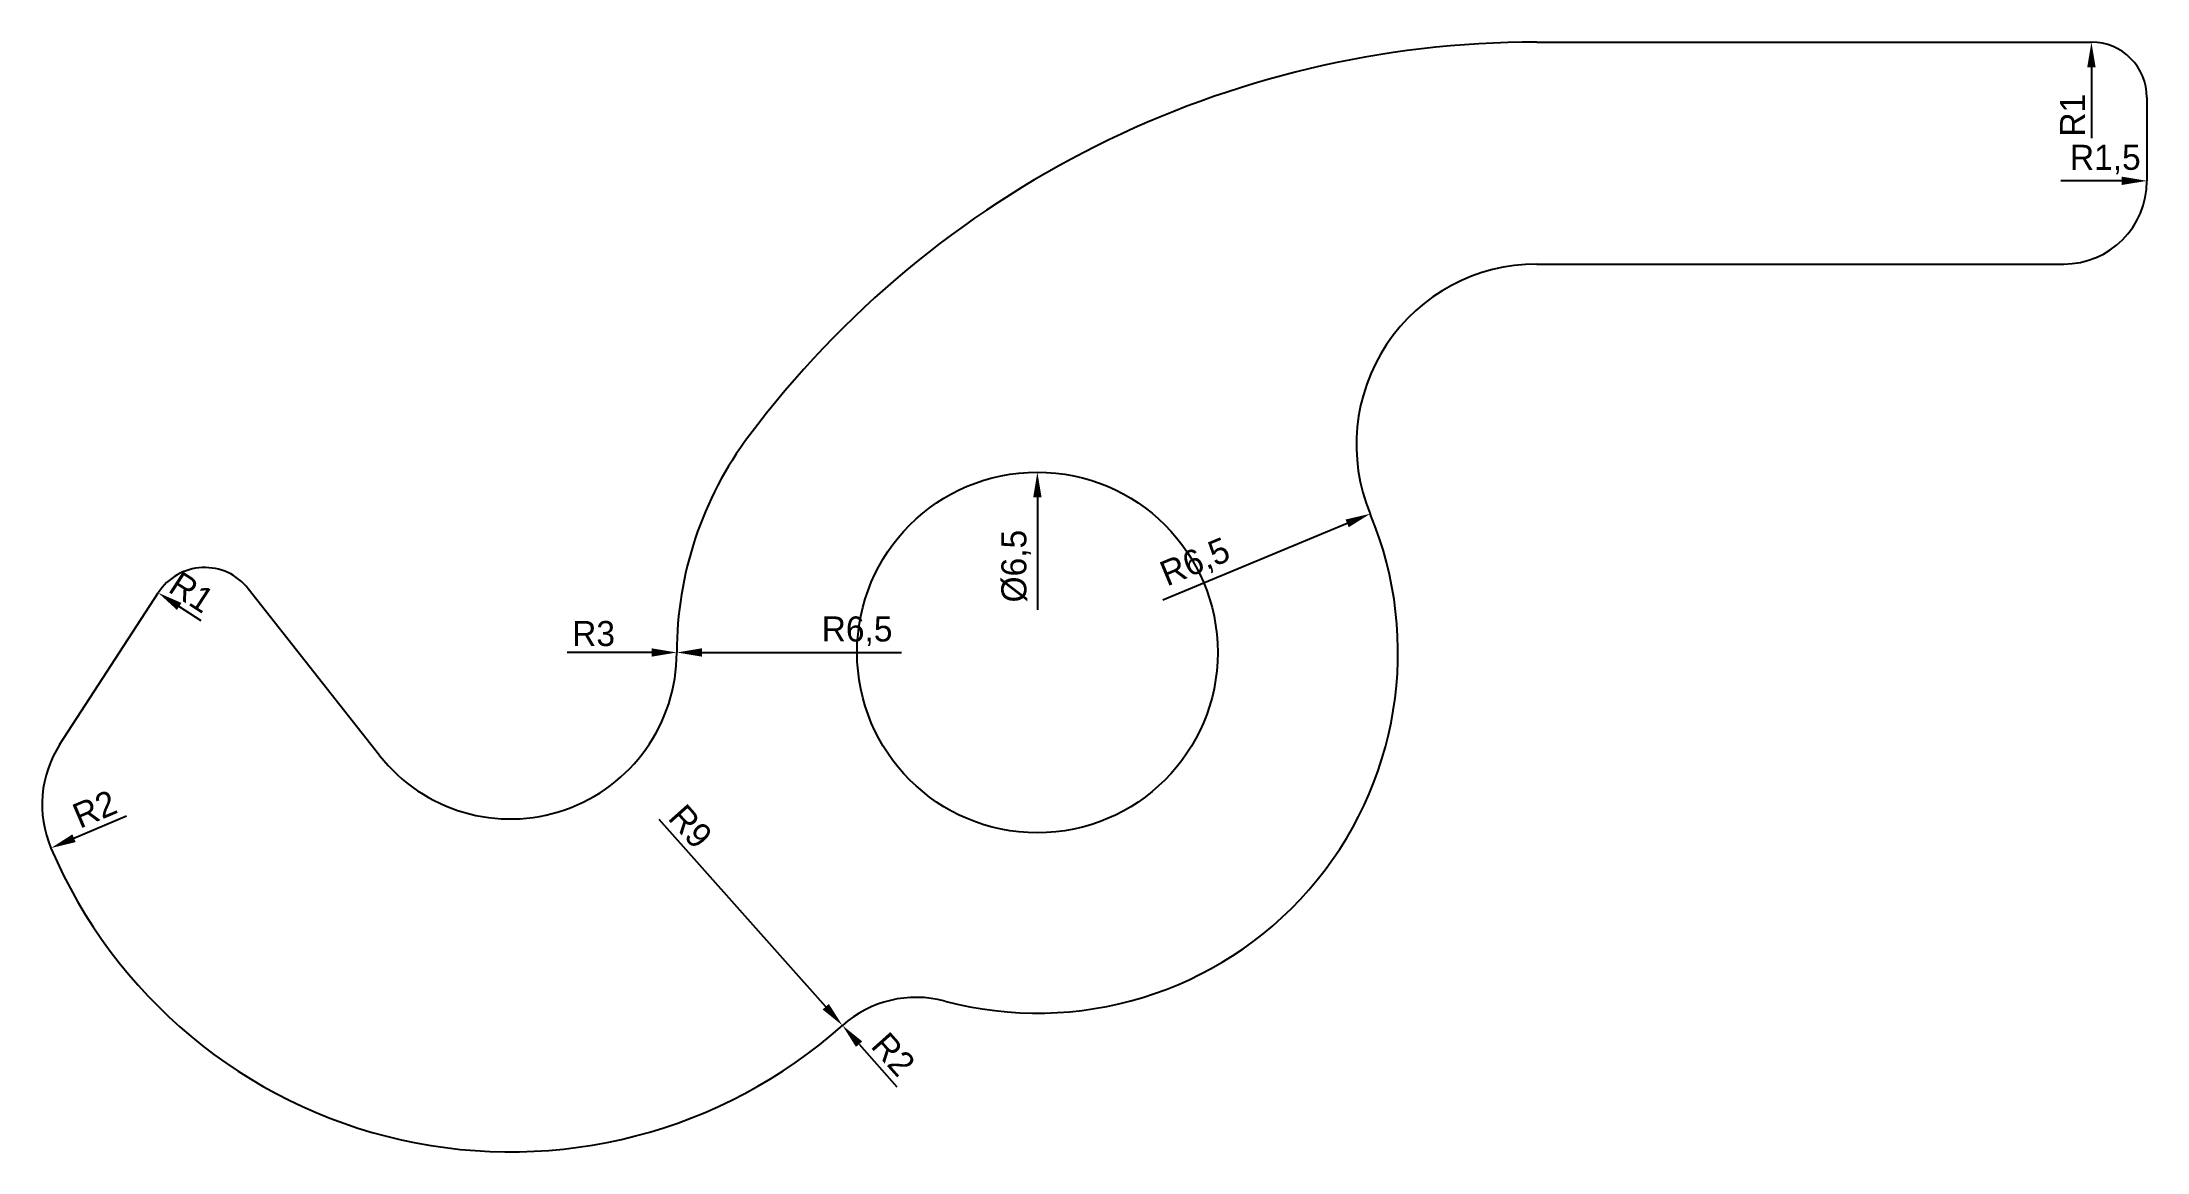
# Model space of a CAD drawing. Header units: millimetres. Extents: x -17.9 to 20, y -9 to 11.
import ezdxf

# ---------------------------------------------------------------- set-up
doc = ezdxf.new("R2010")
doc.units = ezdxf.units.MM
doc.layers.add('claw m6 for m4', color=7, linetype='Continuous')
doc.layers.add('Dimensions', color=7, linetype='Continuous')
doc.dimstyles.new('ISO-25', dxfattribs={"dimtxt": 2.5, "dimasz": 2.5, "dimexe": 1.25, "dimexo": 0.625, "dimtad": 1, "dimtxsty": 'Standard', "dimcen": 2.5, "dimadec": 0, "dimazin": 0, "dimtfac": 1, "dimtmove": 0, "dimatfit": 3, "dimfxl": 1, "dimarcsym": 0})

# ---------------------------------------------------------------- blocks, each defined once
blk = doc.blocks.new('*D1')
at = {"layer": 'Defpoints', "color": 0}
for p in [(19, 11), (19, 10)]:
    blk.add_point(p, dxfattribs=at)
at = {"layer": 'Dimensions', "color": 140, "lineweight": -2}
blk.add_line((19, 10.548), (19, 9.269), dxfattribs=at)
at = {"layer": 'Dimensions', "color": 140}
blk.add_solid([(19.075, 10.548), (18.925, 10.548), (19, 11)], dxfattribs=at)
at = {"layer": 'Dimensions', "color": 140, "insert": (18.661, 9.683), "char_height": 0.4517, "attachment_point": 5, "rotation": 90}
blk.add_mtext('R1', dxfattribs=at)
blk = doc.blocks.new('*D2')
at = {"layer": 'Defpoints', "color": 0}
for p in [(-3.514, -6.721), (-2.184, -8.215)]:
    blk.add_point(p, dxfattribs=at)
at = {"layer": 'Dimensions', "color": 140, "lineweight": -2}
blk.add_line((-3.214, -7.058), (-2.531, -7.825), dxfattribs=at)
at = {"layer": 'Dimensions', "color": 140}
blk.add_solid([(-3.158, -7.008), (-3.27, -7.108), (-3.514, -6.721)], dxfattribs=at)
at = {"layer": 'Dimensions', "color": 140, "insert": (-2.596, -7.242), "char_height": 0.4517, "attachment_point": 5, "rotation": 311.6878}
blk.add_mtext('R2', dxfattribs=at)
blk = doc.blocks.new('*D3')
at = {"layer": 'Defpoints', "color": 0}
for p in [(-15.848, 1.076), (-15.009, 0.531)]:
    blk.add_point(p, dxfattribs=at)
at = {"layer": 'Dimensions', "color": 140, "lineweight": -2}
blk.add_line((-15.469, 0.83), (-15.082, 0.578), dxfattribs=at)
at = {"layer": 'Dimensions', "color": 140}
blk.add_solid([(-15.428, 0.893), (-15.51, 0.767), (-15.848, 1.076)], dxfattribs=at)
at = {"layer": 'Dimensions', "color": 140, "insert": (-15.244, 1.088), "char_height": 0.4517, "attachment_point": 5, "rotation": 327.0212}
blk.add_mtext('R1', dxfattribs=at)
blk = doc.blocks.new('*D4')
at = {"layer": 'Defpoints', "color": 0}
for p in [(6, 2.5), (0, 0)]:
    blk.add_point(p, dxfattribs=at)
at = {"layer": 'Dimensions', "color": 140, "lineweight": -2}
blk.add_line((5.583, 2.326), (2.26, 0.942), dxfattribs=at)
at = {"layer": 'Dimensions', "color": 140}
blk.add_solid([(5.612, 2.257), (5.554, 2.396), (6, 2.5)], dxfattribs=at)
at = {"layer": 'Dimensions', "color": 140, "insert": (2.853, 1.602), "char_height": 0.4517, "attachment_point": 5, "rotation": 22.6199}
blk.add_mtext('R6,5', dxfattribs=at)
blk = doc.blocks.new('*D5')
at = {"layer": 'Defpoints', "color": 0}
for p in [(-6.5, 0), (-9.5, 0)]:
    blk.add_point(p, dxfattribs=at)
at = {"layer": 'Dimensions', "color": 140, "lineweight": -2}
blk.add_line((-6.952, 0), (-8.479, 0), dxfattribs=at)
at = {"layer": 'Dimensions', "color": 140}
blk.add_solid([(-6.952, -0.075), (-6.952, 0.075), (-6.5, 0)], dxfattribs=at)
at = {"layer": 'Dimensions', "color": 140, "insert": (-8, 0.339), "char_height": 0.4517, "attachment_point": 5}
blk.add_mtext('R3', dxfattribs=at)
blk = doc.blocks.new('*D6')
at = {"layer": 'Defpoints', "color": 0}
for p in [(18.5, 8.5), (20, 8.5)]:
    blk.add_point(p, dxfattribs=at)
at = {"layer": 'Dimensions', "color": 140, "lineweight": -2}
blk.add_line((19.548, 8.5), (18.449, 8.5), dxfattribs=at)
at = {"layer": 'Dimensions', "color": 140}
blk.add_solid([(19.548, 8.425), (19.548, 8.575), (20, 8.5)], dxfattribs=at)
at = {"layer": 'Dimensions', "color": 140, "insert": (19.25, 8.882), "char_height": 0.4517, "attachment_point": 5}
blk.add_mtext('R1,5', dxfattribs=at)
blk = doc.blocks.new('*D7')
at = {"layer": 'Defpoints', "color": 0}
for p in [(-9.5, 0), (-3.514, -6.721)]:
    blk.add_point(p, dxfattribs=at)
at = {"layer": 'Dimensions', "color": 140, "lineweight": -2}
blk.add_line((-3.815, -6.384), (-6.818, -3.011), dxfattribs=at)
at = {"layer": 'Dimensions', "color": 140}
blk.add_solid([(-3.871, -6.434), (-3.759, -6.334), (-3.514, -6.721)], dxfattribs=at)
at = {"layer": 'Dimensions', "color": 140, "insert": (-6.254, -3.135), "char_height": 0.4517, "attachment_point": 5, "rotation": 311.6878}
blk.add_mtext('R9', dxfattribs=at)
blk = doc.blocks.new('*D8')
at = {"layer": 'Defpoints', "color": 0}
for p in [(-15.941, -2.741), (-17.781, -3.525)]:
    blk.add_point(p, dxfattribs=at)
at = {"layer": 'Dimensions', "color": 140, "lineweight": -2}
blk.add_line((-17.366, -3.348), (-16.421, -2.945), dxfattribs=at)
at = {"layer": 'Dimensions', "color": 140}
blk.add_solid([(-17.395, -3.278), (-17.336, -3.417), (-17.781, -3.525)], dxfattribs=at)
at = {"layer": 'Dimensions', "color": 140, "insert": (-16.994, -2.821), "char_height": 0.4517, "attachment_point": 5, "rotation": 23.0549}
blk.add_mtext('R2', dxfattribs=at)
blk = doc.blocks.new('*D9')
at = {"layer": 'Defpoints', "color": 0}
for p in [(-6.5, 0), (0, 0)]:
    blk.add_point(p, dxfattribs=at)
at = {"layer": 'Dimensions', "color": 140, "lineweight": -2}
blk.add_line((-6.048, 0), (-2.449, 0), dxfattribs=at)
at = {"layer": 'Dimensions', "color": 140}
blk.add_solid([(-6.048, 0.075), (-6.048, -0.075), (-6.5, 0)], dxfattribs=at)
at = {"layer": 'Dimensions', "color": 140, "insert": (-3.25, 0.382), "char_height": 0.4517, "attachment_point": 5}
blk.add_mtext('R6,5', dxfattribs=at)
blk = doc.blocks.new('*D10')
at = {"layer": 'Defpoints', "color": 0}
for p in [(0, 3.25), (0, -3.25)]:
    blk.add_point(p, dxfattribs=at)
at = {"layer": 'Dimensions', "color": 140, "lineweight": -2}
blk.add_line((0, 2.798), (0, 0.766), dxfattribs=at)
at = {"layer": 'Dimensions', "color": 140}
blk.add_solid([(0.075, 2.798), (-0.075, 2.798), (0, 3.25)], dxfattribs=at)
at = {"layer": 'Dimensions', "color": 140, "insert": (-0.382, 1.556), "char_height": 0.4517, "attachment_point": 5, "rotation": 90}
blk.add_mtext('%%c6,5', dxfattribs=at)

msp = doc.modelspace()

# ---------------------------------------------------------------- linework, layer by layer
at = {"layer": 'claw m6 for m4'}
for p, q in [((9, 11), (19, 11)), ((20, 10), (20, 8.5)), ((9, 7), (18.5, 7)), ((-11.8571, -1.8559), (-14.2238, 1.15)), ((-17.6187, -1.6526), (-15.8483, 1.0757))]:
    msp.add_line(p, q, dxfattribs=at)
msp.add_circle((0, 0), 3.25, dxfattribs=at)
for centre, radius, start, end in [((9, -6.75), 17.75, 90, 143.1301), ((19, 10), 1, 0, 90), ((18.5, 8.5), 1.5, 270, 0), ((9, 3.75), 3.25, 90, 202.61986), ((0, 0), 6.5, 143.1301, 180), ((0, 0), 6.5, 255.10989, 22.61986), ((-15.0094, 0.5313), 1, 38.21575, 147.02118), ((-9.5, 0), 3, 218.21575, 0), ((-15.9409, -2.7413), 2, 147.02118, 203.05486), ((-9.5, 0), 9, 203.05486, 311.68783), ((-2.1842, -8.2146), 2, 75.10989, 131.68783)]:
    msp.add_arc(centre, radius, start, end, dxfattribs=at)

# ---------------------------------------------------------------- dimensions: what is measured, and where the dimension line sits
at = {"layer": 'Dimensions'}
for center, mpoint, picture, middle in [((19, 10), (19, 11), '*D1', (19, 9.6826)), ((18.5, 8.5), (20, 8.5), '*D6', (19.25, 8.5)), ((0, 0), (6, 2.5), '*D4', (3, 1.25)), ((-15.0094, 0.5313), (-15.8483, 1.0757), '*D3', (-15.4289, 0.8035)), ((-9.5, 0), (-6.5, 0), '*D5', (-8, 0)), ((0, 0), (-6.5, 0), '*D9', (-3.25, 0)), ((-9.5, 0), (-3.5144, -6.721), '*D7', (-6.5072, -3.3605)), ((-15.9409, -2.7413), (-17.7812, -3.5245), '*D8', (-16.861, -3.1329)), ((-2.1842, -8.2146), (-3.5144, -6.721), '*D2', (-2.8493, -7.4678))]:
    dim = msp.add_radius_dim(center=center, mpoint=mpoint, dimstyle='ISO-25', override={"dimscale": 0.180671, "dimdec": 3, "dimzin": 8, "dimlunit": 2, "dimclrd": 140, "dimclre": 140, "dimclrt": 140}, dxfattribs=at)
    dim.commit()
    dim.dimension.update_dxf_attribs({"geometry": picture, "text_midpoint": middle, "dimtype": 164})
dim = msp.add_diameter_dim_2p(p1=(0, -3.25), p2=(0, 3.25), dimstyle='ISO-25', override={"dimscale": 0.180671, "dimdec": 3, "dimzin": 8, "dimlunit": 2, "dimclrd": 140, "dimclre": 140, "dimclrt": 140}, dxfattribs=at)
dim.commit()
dim.dimension.update_dxf_attribs({"geometry": '*D10', "text_midpoint": (0, 1.5562), "dimtype": 163})

doc.saveas('drawing.dxf')
